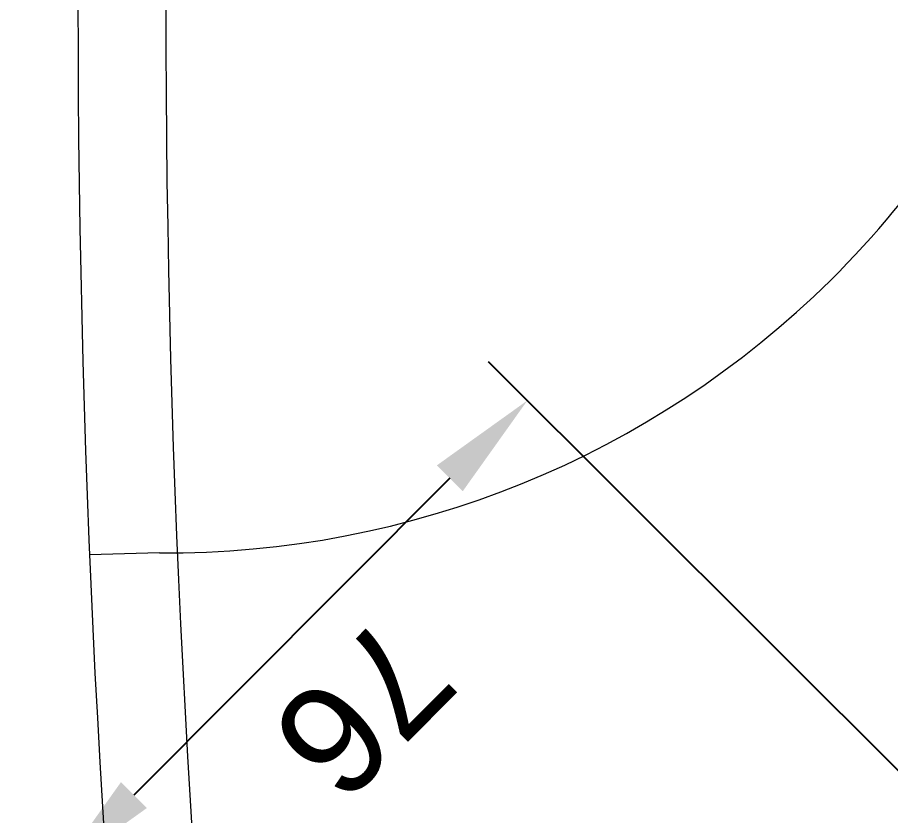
# Model space of a CAD drawing. Header units: millimetres. Extents: x 89237 to 96871, y -22823 to -19192.
# Drawn here: x 90550.1 to 90649.5, y -20989.7 to -20898.9 of the extents above; entities that cross this region are included whole.
import ezdxf

# ---------------------------------------------------------------- set-up
doc = ezdxf.new("R2010")
doc.units = ezdxf.units.MM
doc.header["$LTSCALE"] = 5
doc.linetypes.add('CONTINUA', pattern=[0])
doc.layers.get('DEFPOINTS').update_dxf_attribs({"linetype": 'CONTINUA'})
doc.layers.add('HG-006 Yazı 001', color=1, linetype='Continuous')
doc.layers.add('KALEM0.08', color=100, linetype='Continuous', lineweight=13)
doc.styles.add('ROMANS', font='micross.ttf')
doc.dimstyles.new('MSC Model 1-1', dxfattribs={"dimscale": 5, "dimtxt": 2.5, "dimasz": 2.5, "dimexe": 1.25, "dimexo": 0.625, "dimgap": 1, "dimtad": 1, "dimdec": 0, "dimdsep": 46, "dimtxsty": 'ROMANS', "dimcen": 2.5, "dimclrd": 256, "dimclre": 256, "dimclrt": 256, "dimadec": 0, "dimazin": 0, "dimtfac": 1, "dimtdec": 0, "dimtmove": 0, "dimatfit": 3, "dimfxl": 1, "dimtolj": 1, "dimtzin": 0, "dimarcsym": 0})

# ---------------------------------------------------------------- blocks, each defined once
blk = doc.blocks.new('*D142')
at = {"layer": 'DEFPOINTS', "color": 0, "transparency": 16777216}
for p in [(90554.544, -20996.202), (90671.217, -21005.343), (90571.529, -21013.146)]:
    blk.add_point(p, dxfattribs=at)
at = {"layer": 'HG-006 Yazı 001', "lineweight": -2, "transparency": 16777216}
for p, q in [((90669.004, -21003.136), (90603.744, -20938.033)), ((90599.34, -20951.297), (90563.372, -20987.352)), ((90569.317, -21010.939), (90550.119, -20991.788))]:
    blk.add_line(p, q, dxfattribs=at)
at = {"layer": 'HG-006 Yazı 001', "transparency": 16777216}
for points in [[(90600.815, -20952.768), (90597.865, -20949.826), (90608.168, -20942.448)], [(90564.847, -20988.824), (90561.897, -20985.881), (90554.544, -20996.202)]]:
    blk.add_solid(points, dxfattribs=at)
at = {"layer": 'HG-006 Yazı 001', "transparency": 16777216, "insert": (90589.472, -20977.421), "char_height": 12.5, "attachment_point": 5, "rotation": 225.06935, "style": 'ROMANS'}
blk.add_mtext('\\A1;76', dxfattribs=at)

msp = doc.modelspace()

# ---------------------------------------------------------------- linework, layer by layer
at = {"layer": 'KALEM0.08'}
msp.add_line((90566.295, -20959.781), (90558.316, -20960.011), dxfattribs=at)
for points in [[(90558.944, -20821.368, 0.05441), (90577.651, -21144.846, 0.128084), (90767.824, -21531.689, 0.182326), (91119.165, -21692.988)], [(90568.931, -20821.877, 0.05438), (90587.483, -21143.013, 0.127928), (90775.174, -21524.9, 0.166626), (91087.597, -21679.779, 0.166626)]]:
    msp.add_lwpolyline(points, format="xyb", dxfattribs=at)
msp.add_arc((90567.151, -20852.334), 107.451, 269.54367, 359.81616, dxfattribs=at)

# ---------------------------------------------------------------- dimensions: what is measured, and where the dimension line sits
at = {"layer": 'HG-006 Yazı 001'}
dim = msp.add_linear_dim(base=(90554.544, -20996.202), p1=(90671.217, -21005.343), p2=(90571.529, -21013.146), angle=225.06935, dimstyle='MSC Model 1-1', dxfattribs=at)
dim.commit()
dim.dimension.update_dxf_attribs({"geometry": '*D142', "text_midpoint": (90589.472, -20977.421)})

doc.saveas('drawing.dxf')
